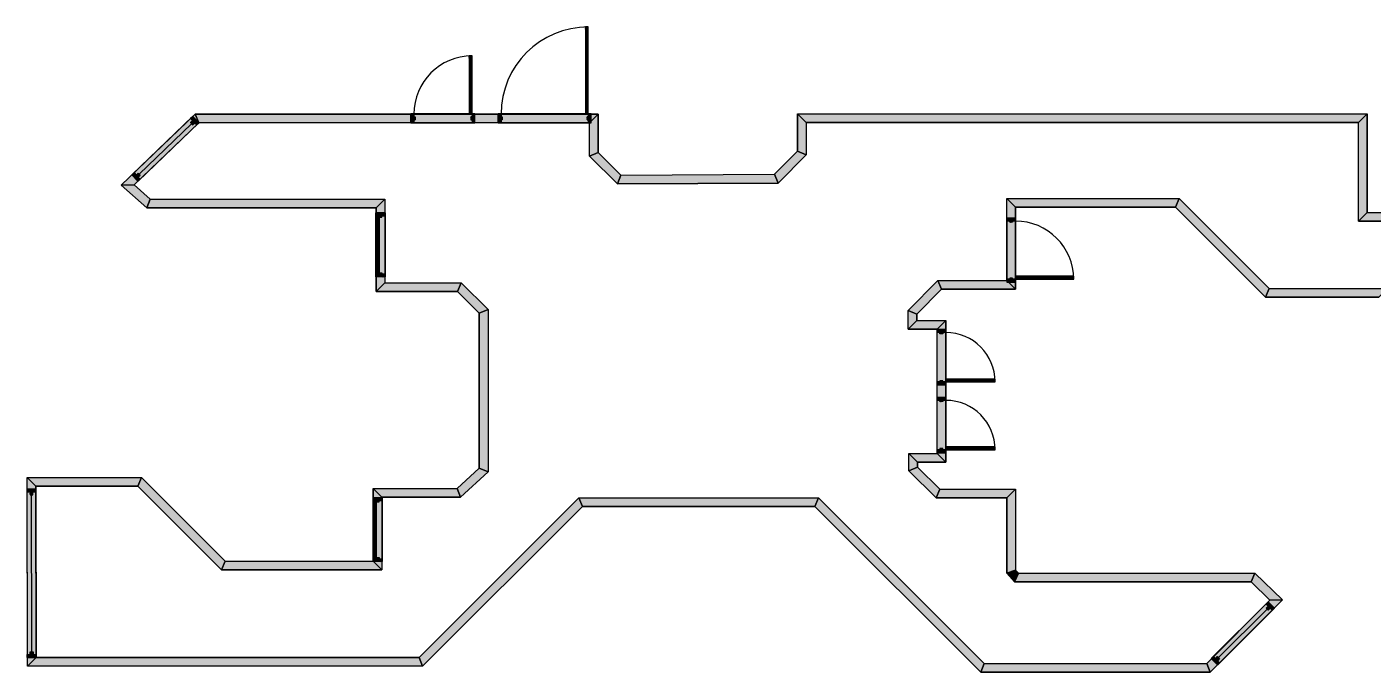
# Model space of a CAD drawing. Extents: x 454 to 49661, y 358 to 15361.
# Drawn here: x 454 to 23611, y 358 to 11459 of the extents above; entities that cross this region are included whole.
import ezdxf

# ---------------------------------------------------------------- set-up
doc = ezdxf.new("R2010")
doc.units = 0
doc.header["$LTSCALE"] = 501.19425
doc.header["$MEASUREMENT"] = 0
doc.layers.add('OBSTACLE', color=7, linetype='CONTINUOUS')
doc.layers.add('WALL', color=7, linetype='CONTINUOUS')
pattern_1 = [(45, (0, 0), (-2.2352, 2.2352), [])]

msp = doc.modelspace()

# ---------------------------------------------------------------- hatches: boundary and pattern name
at = {"layer": 'OBSTACLE'}
h = msp.add_hatch(dxfattribs=at)
h.set_pattern_fill('ANSI31', scale=25.4, style=0)
h.set_pattern_definition(pattern_1)
h.paths.add_polyline_path([(10061, 11459), (10061, 9959), (10111, 9959), (10111, 11459)], flags=0)
h = msp.add_hatch(dxfattribs=at)
h.set_pattern_fill('ANSI31', scale=25.4, style=0)
h.set_pattern_definition(pattern_1)
h.paths.add_polyline_path([(8061, 10959), (8061, 9959), (8111, 9959), (8111, 10959)], flags=0)
h = msp.add_hatch(dxfattribs=at)
h.set_pattern_fill('ANSI31', scale=25.4, style=0)
h.set_pattern_definition(pattern_1)
h.paths.add_polyline_path([(8161, 9809), (8161, 9959), (8111, 9959), (8111, 9909), (8111, 9859), (8111, 9809)], flags=0)
h.paths.add_polyline_path([(7061, 9809), (7061, 9959), (7111, 9959), (7111, 9909), (7111, 9859), (7111, 9809)], flags=0)
h = msp.add_hatch(dxfattribs=at)
h.set_pattern_fill('ANSI31', scale=25.4, style=0)
h.set_pattern_definition(pattern_1)
h.paths.add_polyline_path([(10161, 9809), (10161, 9959), (10111, 9959), (10111, 9909), (10111, 9859), (10111, 9809)], flags=0)
h.paths.add_polyline_path([(8561, 9809), (8561, 9959), (8611, 9959), (8611, 9909), (8611, 9859), (8611, 9809)], flags=0)
h = msp.add_hatch(dxfattribs=at)
h.set_pattern_fill('ANSI31', scale=25.4, style=0)
h.set_pattern_definition(pattern_1)
h.paths.add_polyline_path([(2364, 8803), (2260, 8912), (2296, 8946), (2331, 8910), (2365, 8874), (2400, 8838)], flags=0)
h.paths.add_polyline_path([(3410, 9809), (3307, 9917), (3270, 9883), (3305, 9846), (3340, 9810), (3374, 9774)], flags=0)
h = msp.add_hatch(dxfattribs=at)
h.set_pattern_fill('ANSI31', scale=25.4, style=0)
h.set_pattern_definition(pattern_1)
h.paths.add_polyline_path([(2331, 8910), (2367, 8945), (2401, 8909), (2365, 8874)], flags=0)
h.paths.add_polyline_path([(3305, 9846), (3269, 9812), (3304, 9776), (3340, 9810)], flags=0)
h = msp.add_hatch(dxfattribs=at)
h.set_pattern_fill('ANSI31', scale=25.4, style=0)
h.set_pattern_definition(pattern_1)
h.paths.add_polyline_path([(8111, 9909), (8091, 9909), (8091, 9859), (8111, 9859)], flags=0)
h.paths.add_polyline_path([(7111, 9909), (7131, 9909), (7131, 9859), (7111, 9859)], flags=0)
h = msp.add_hatch(dxfattribs=at)
h.set_pattern_fill('ANSI31', scale=25.4, style=0)
h.set_pattern_definition(pattern_1)
h.paths.add_polyline_path([(10111, 9909), (10091, 9909), (10091, 9859), (10111, 9859)], flags=0)
h.paths.add_polyline_path([(8611, 9909), (8631, 9909), (8631, 9859), (8611, 9859)], flags=0)
h = msp.add_hatch(dxfattribs=at)
h.set_pattern_fill('ANSI31', scale=25.4, style=0)
h.set_pattern_definition(pattern_1)
h.paths.add_polyline_path([(6611, 7158), (6461, 7158), (6461, 7208), (6511, 7208), (6561, 7208), (6611, 7208)], flags=0)
h.paths.add_polyline_path([(6611, 8258), (6461, 8258), (6461, 8208), (6511, 8208), (6561, 8208), (6611, 8208)], flags=0)
h = msp.add_hatch(dxfattribs=at)
h.set_pattern_fill('ANSI31', scale=25.4, style=0)
h.set_pattern_definition(pattern_1)
h.paths.add_polyline_path([(6511, 8208), (6511, 7208), (6461, 7208), (6461, 8208)], flags=0)
h = msp.add_hatch(dxfattribs=at)
h.set_pattern_fill('ANSI31', scale=25.4, style=0)
h.set_pattern_definition(pattern_1)
h.paths.add_polyline_path([(6511, 7208), (6511, 7228), (6561, 7228), (6561, 7208)], flags=0)
h.paths.add_polyline_path([(6511, 8208), (6511, 8188), (6561, 8188), (6561, 8208)], flags=0)
h = msp.add_hatch(dxfattribs=at)
h.set_pattern_fill('ANSI31', scale=25.4, style=0)
h.set_pattern_definition(pattern_1)
h.paths.add_polyline_path([(17311, 7068), (17461, 7068), (17461, 7118), (17411, 7118), (17361, 7118), (17311, 7118)], flags=0)
h.paths.add_polyline_path([(17311, 8168), (17461, 8168), (17461, 8118), (17411, 8118), (17361, 8118), (17311, 8118)], flags=0)
h = msp.add_hatch(dxfattribs=at)
h.set_pattern_fill('ANSI31', scale=25.4, style=0)
h.set_pattern_definition(pattern_1)
h.paths.add_polyline_path([(17411, 7118), (17411, 7138), (17361, 7138), (17361, 7118)], flags=0)
h.paths.add_polyline_path([(17411, 8118), (17411, 8098), (17361, 8098), (17361, 8118)], flags=0)
h = msp.add_hatch(dxfattribs=at)
h.set_pattern_fill('ANSI31', scale=25.4, style=0)
h.set_pattern_definition(pattern_1)
h.paths.add_polyline_path([(18461, 7168), (17461, 7168), (17461, 7118), (18461, 7118)], flags=0)
h = msp.add_hatch(dxfattribs=at)
h.set_pattern_fill('ANSI31', scale=25.4, style=0)
h.set_pattern_definition(pattern_1)
h.paths.add_polyline_path([(16111, 5300), (16261, 5300), (16261, 5350), (16211, 5350), (16161, 5350), (16111, 5350)], flags=0)
h.paths.add_polyline_path([(16111, 6250), (16261, 6250), (16261, 6200), (16211, 6200), (16161, 6200), (16111, 6200)], flags=0)
h = msp.add_hatch(dxfattribs=at)
h.set_pattern_fill('ANSI31', scale=25.4, style=0)
h.set_pattern_definition(pattern_1)
h.paths.add_polyline_path([(16211, 5350), (16211, 5370), (16161, 5370), (16161, 5350)], flags=0)
h.paths.add_polyline_path([(16211, 6200), (16211, 6180), (16161, 6180), (16161, 6200)], flags=0)
h = msp.add_hatch(dxfattribs=at)
h.set_pattern_fill('ANSI31', scale=25.4, style=0)
h.set_pattern_definition(pattern_1)
h.paths.add_polyline_path([(17111, 5400), (16261, 5400), (16261, 5350), (17111, 5350)], flags=0)
h = msp.add_hatch(dxfattribs=at)
h.set_pattern_fill('ANSI31', scale=25.4, style=0)
h.set_pattern_definition(pattern_1)
h.paths.add_polyline_path([(16111, 4133), (16261, 4133), (16261, 4183), (16211, 4183), (16161, 4183), (16111, 4183)], flags=0)
h.paths.add_polyline_path([(16111, 5083), (16261, 5083), (16261, 5033), (16211, 5033), (16161, 5033), (16111, 5033)], flags=0)
h = msp.add_hatch(dxfattribs=at)
h.set_pattern_fill('ANSI31', scale=25.4, style=0)
h.set_pattern_definition(pattern_1)
h.paths.add_polyline_path([(16211, 4183), (16211, 4203), (16161, 4203), (16161, 4183)], flags=0)
h.paths.add_polyline_path([(16211, 5033), (16211, 5013), (16161, 5013), (16161, 5033)], flags=0)
h = msp.add_hatch(dxfattribs=at)
h.set_pattern_fill('ANSI31', scale=25.4, style=0)
h.set_pattern_definition(pattern_1)
h.paths.add_polyline_path([(17111, 4233), (16261, 4233), (16261, 4183), (17111, 4183)], flags=0)
h = msp.add_hatch(dxfattribs=at)
h.set_pattern_fill('ANSI31', scale=25.4, style=0)
h.set_pattern_definition(pattern_1)
h.paths.add_polyline_path([(611, 608), (461, 608), (461, 658), (511, 658), (561, 658), (611, 658)], flags=0)
h.paths.add_polyline_path([(606, 3508), (456, 3508), (457, 3458), (507, 3458), (557, 3458), (607, 3458)], flags=0)
h = msp.add_hatch(dxfattribs=at)
h.set_pattern_fill('ANSI31', scale=25.4, style=0)
h.set_pattern_definition(pattern_1)
h.paths.add_polyline_path([(511, 658), (511, 708), (561, 708), (561, 658)], flags=0)
h.paths.add_polyline_path([(507, 3458), (507, 3408), (557, 3408), (557, 3458)], flags=0)
h = msp.add_hatch(dxfattribs=at)
h.set_pattern_fill('ANSI31', scale=25.4, style=0)
h.set_pattern_definition(pattern_1)
h.paths.add_polyline_path([(6561, 2258), (6411, 2258), (6411, 2308), (6461, 2308), (6511, 2308), (6561, 2308)], flags=0)
h.paths.add_polyline_path([(6561, 3358), (6411, 3358), (6411, 3308), (6461, 3308), (6511, 3308), (6561, 3308)], flags=0)
h = msp.add_hatch(dxfattribs=at)
h.set_pattern_fill('ANSI31', scale=25.4, style=0)
h.set_pattern_definition(pattern_1)
h.paths.add_polyline_path([(6461, 3308), (6461, 2308), (6411, 2308), (6411, 3308)], flags=0)
h = msp.add_hatch(dxfattribs=at)
h.set_pattern_fill('ANSI31', scale=25.4, style=0)
h.set_pattern_definition(pattern_1)
h.paths.add_polyline_path([(6461, 2308), (6461, 2328), (6511, 2328), (6511, 2308)], flags=0)
h.paths.add_polyline_path([(6461, 3308), (6461, 3288), (6511, 3288), (6511, 3308)], flags=0)
h = msp.add_hatch(dxfattribs=at)
h.set_pattern_fill('ANSI31', scale=25.4, style=0)
h.set_pattern_definition(pattern_1)
h.paths.add_polyline_path([(20936, 483), (20830, 589), (20866, 624), (20901, 589), (20936, 554), (20972, 518)], flags=0)
h.paths.add_polyline_path([(21911, 1458), (21805, 1564), (21770, 1529), (21805, 1493), (21841, 1458), (21876, 1423)], flags=0)
h = msp.add_hatch(dxfattribs=at)
h.set_pattern_fill('ANSI31', scale=25.4, style=0)
h.set_pattern_definition(pattern_1)
h.paths.add_polyline_path([(20901, 589), (20936, 624), (20972, 589), (20936, 554)], flags=0)
h.paths.add_polyline_path([(21805, 1493), (21770, 1458), (21805, 1423), (21841, 1458)], flags=0)
at = {"layer": 'WALL'}
for points in [[(2078, 8736), (3350, 9959), (3410, 9809), (2299, 8741)], [(10132, 9809), (3410, 9809), (3350, 9959), (10282, 9959)], [(10132, 9237), (10132, 9809), (10282, 9959), (10282, 9299)], [(13711, 9965), (23511, 9965), (23361, 9815), (13861, 9815)], [(13861, 9815), (13861, 9258), (13711, 9320), (13711, 9965)], [(23361, 8118), (23361, 9815), (23511, 9965), (23511, 8268)], [(10282, 9299), (10673, 8908), (10611, 8758), (10132, 9237)], [(13314, 8923), (13711, 9320), (13861, 9258), (13376, 8773)], [(10673, 8908), (13314, 8923), (13376, 8773), (10611, 8758)], [(2299, 8741), (2576, 8494), (2519, 8344), (2078, 8736)], [(2576, 8494), (6611, 8494), (6461, 8344), (2519, 8344)], [(6611, 8494), (6611, 7058), (6461, 6908), (6461, 8344)], [(17311, 7094), (17311, 8508), (17461, 8358), (17461, 6944)], [(17311, 8508), (20274, 8508), (20211, 8358), (17461, 8358)], [(20274, 8508), (21824, 6958), (21761, 6808), (20211, 8358)], [(23511, 8268), (23812, 8268), (23962, 8118), (23361, 8118)], [(6611, 7058), (7924, 7058), (7861, 6908), (6461, 6908)], [(7924, 7058), (8386, 6595), (8236, 6533), (7861, 6908)], [(15611, 6580), (16125, 7094), (16187, 6944), (15761, 6518)], [(16125, 7094), (17311, 7094), (17461, 6944), (16187, 6944)], [(21824, 6958), (23861, 6958), (23711, 6808), (21761, 6808)], [(8386, 6595), (8386, 3803), (8236, 3869), (8236, 6533)], [(15611, 6258), (15611, 6580), (15761, 6518), (15761, 6408)], [(15761, 6408), (16261, 6408), (16111, 6258), (15611, 6258)], [(16111, 4118), (16111, 6258), (16261, 6408), (16261, 3968)], [(15626, 3821), (15626, 4118), (15776, 3968), (15776, 3884)], [(15626, 4118), (16111, 4118), (16261, 3968), (15776, 3968)], [(456, 3705), (2423, 3708), (2361, 3558), (606, 3555)], [(2423, 3708), (3866, 2265), (3804, 2115), (2361, 3558)], [(7853, 3515), (8236, 3869), (8386, 3803), (7911, 3365)], [(16097, 3358), (15626, 3821), (15776, 3884), (16159, 3508)], [(462, 458), (456, 3705), (606, 3555), (611, 608)], [(6411, 3515), (7853, 3515), (7911, 3365), (6561, 3365)], [(6561, 3365), (6561, 2115), (6411, 2265), (6411, 3515)], [(16159, 3508), (17461, 3508), (17311, 3358), (16097, 3358)], [(17461, 3508), (17461, 2114), (17311, 2058), (17311, 3358)], [(7199, 608), (9949, 3358), (10011, 3208), (7261, 458)], [(9949, 3358), (14074, 3358), (14011, 3208), (10011, 3208)], [(14074, 3358), (16924, 508), (16861, 358), (14011, 3208)], [(3866, 2265), (6411, 2265), (6561, 2115), (3804, 2115)], [(17461, 2114), (17510, 2058), (17441, 1908), (17311, 2058)], [(17510, 2058), (21575, 2058), (21515, 1908), (17441, 1908)], [(21575, 2058), (22053, 1599), (21838, 1597), (21515, 1908)], [(20749, 508), (21838, 1597), (22053, 1599), (20811, 358)], [(7261, 458), (462, 458), (611, 608), (7199, 608)], [(16924, 508), (20749, 508), (20811, 358), (16861, 358)]]:
    msp.add_hatch(color=253, dxfattribs=at).paths.add_polyline_path(points)

# ---------------------------------------------------------------- linework, layer by layer
at = {"layer": 'OBSTACLE', "linetype": 'CONTINUOUS'}
for p, q in [((7061, 9809), (7061, 9959)), ((7061, 9959), (7111, 9959)), ((7061, 9809), (7061, 9959)), ((7111, 9959), (7111, 9909)), ((8161, 9959), (8111, 9959)), ((8111, 9959), (8111, 9909)), ((8161, 9809), (8161, 9959)), ((8161, 9809), (8161, 9959)), ((8561, 9809), (8561, 9959)), ((8561, 9959), (8611, 9959)), ((8561, 9809), (8561, 9959)), ((8611, 9959), (8611, 9909)), ((10161, 9959), (10111, 9959)), ((10111, 9959), (10111, 9909)), ((10161, 9809), (10161, 9959)), ((10161, 9809), (10161, 9959)), ((2384, 8927), (3286, 9794)), ((3307, 9917), (3270, 9883)), ((3270, 9883), (3305, 9846)), ((3410, 9809), (3307, 9917)), ((3410, 9809), (3307, 9917)), ((3340, 9810), (3374, 9774)), ((3374, 9774), (3410, 9809)), ((7111, 9809), (7061, 9809)), ((7111, 9909), (7131, 9909)), ((7111, 9859), (7111, 9809)), ((7131, 9859), (7111, 9859)), ((7131, 9909), (7131, 9859)), ((8111, 9909), (8091, 9909)), ((8091, 9909), (8091, 9859)), ((8091, 9859), (8111, 9859)), ((8111, 9859), (8111, 9809)), ((8111, 9809), (8161, 9809)), ((8611, 9809), (8561, 9809)), ((8611, 9909), (8631, 9909)), ((8611, 9859), (8611, 9809)), ((8631, 9859), (8611, 9859)), ((8631, 9909), (8631, 9859)), ((10111, 9909), (10091, 9909)), ((10091, 9909), (10091, 9859)), ((10091, 9859), (10111, 9859)), ((10111, 9859), (10111, 9809)), ((10111, 9809), (10161, 9809)), ((2260, 8912), (2296, 8946)), ((2364, 8803), (2260, 8912)), ((2364, 8803), (2260, 8912)), ((2296, 8946), (2331, 8910)), ((2400, 8838), (2364, 8803)), ((2365, 8874), (2400, 8838)), ((6611, 8258), (6461, 8258)), ((6461, 8258), (6461, 8208)), ((6611, 8258), (6461, 8258)), ((6461, 8208), (6511, 8208)), ((6511, 8208), (6511, 8188)), ((6511, 8188), (6561, 8188)), ((6561, 8208), (6611, 8208)), ((6561, 8188), (6561, 8208)), ((6611, 8208), (6611, 8258)), ((17311, 8168), (17461, 8168)), ((17311, 8118), (17311, 8168)), ((17311, 8168), (17461, 8168)), ((17361, 8118), (17311, 8118)), ((17361, 8098), (17361, 8118)), ((17461, 8118), (17411, 8118)), ((17411, 8118), (17411, 8098)), ((17461, 8168), (17461, 8118)), ((17411, 8098), (17361, 8098)), ((6461, 7158), (6461, 7208)), ((6461, 7208), (6511, 7208)), ((6511, 7208), (6511, 7228)), ((6511, 7228), (6561, 7228)), ((6561, 7228), (6561, 7208)), ((6561, 7208), (6611, 7208)), ((6611, 7208), (6611, 7158)), ((6611, 7158), (6461, 7158)), ((6611, 7158), (6461, 7158)), ((17361, 7118), (17311, 7118)), ((17311, 7118), (17311, 7068)), ((17311, 7068), (17461, 7068)), ((17311, 7068), (17461, 7068)), ((17411, 7138), (17361, 7138)), ((17361, 7138), (17361, 7118)), ((17411, 7118), (17411, 7138)), ((17461, 7118), (17411, 7118)), ((17461, 7068), (17461, 7118)), ((16111, 6250), (16261, 6250)), ((16111, 6200), (16111, 6250)), ((16111, 6250), (16261, 6250)), ((16161, 6200), (16111, 6200)), ((16161, 6180), (16161, 6200)), ((16211, 6180), (16161, 6180)), ((16261, 6200), (16211, 6200)), ((16211, 6200), (16211, 6180)), ((16261, 6250), (16261, 6200)), ((16161, 5350), (16111, 5350)), ((16111, 5350), (16111, 5300)), ((16211, 5370), (16161, 5370)), ((16161, 5370), (16161, 5350)), ((16211, 5350), (16211, 5370)), ((16261, 5350), (16211, 5350)), ((16261, 5300), (16261, 5350)), ((16111, 5300), (16261, 5300)), ((16111, 5300), (16261, 5300)), ((16111, 5083), (16261, 5083)), ((16111, 5033), (16111, 5083)), ((16111, 5083), (16261, 5083)), ((16161, 5033), (16111, 5033)), ((16161, 5013), (16161, 5033)), ((16211, 5013), (16161, 5013)), ((16261, 5033), (16211, 5033)), ((16211, 5033), (16211, 5013)), ((16261, 5083), (16261, 5033)), ((16161, 4183), (16111, 4183)), ((16111, 4183), (16111, 4133)), ((16211, 4203), (16161, 4203)), ((16161, 4203), (16161, 4183)), ((16211, 4183), (16211, 4203)), ((16261, 4183), (16211, 4183)), ((16261, 4133), (16261, 4183)), ((16111, 4133), (16261, 4133)), ((16111, 4133), (16261, 4133)), ((606, 3508), (456, 3508)), ((456, 3508), (457, 3458)), ((606, 3508), (456, 3508)), ((607, 3458), (606, 3508)), ((457, 3458), (507, 3458)), ((536, 708), (532, 3408)), ((557, 3458), (607, 3458)), ((6561, 3358), (6411, 3358)), ((6411, 3358), (6411, 3308)), ((6561, 3358), (6411, 3358)), ((6411, 3308), (6461, 3308)), ((6461, 3308), (6461, 3288)), ((6461, 3288), (6511, 3288)), ((6511, 3308), (6561, 3308)), ((6511, 3288), (6511, 3308)), ((6561, 3308), (6561, 3358)), ((6461, 2308), (6461, 2328)), ((6461, 2328), (6511, 2328)), ((6511, 2328), (6511, 2308)), ((6411, 2258), (6411, 2308)), ((6411, 2308), (6461, 2308)), ((6561, 2258), (6411, 2258)), ((6561, 2258), (6411, 2258)), ((6511, 2308), (6561, 2308)), ((6561, 2308), (6561, 2258)), ((20954, 607), (21788, 1440)), ((21805, 1564), (21770, 1529)), ((21770, 1529), (21805, 1493)), ((21911, 1458), (21805, 1564)), ((21911, 1458), (21805, 1564)), ((21841, 1458), (21876, 1423)), ((21876, 1423), (21911, 1458)), ((461, 608), (461, 658)), ((461, 658), (511, 658)), ((611, 608), (461, 608)), ((611, 608), (461, 608)), ((561, 658), (611, 658)), ((611, 658), (611, 608)), ((20830, 589), (20866, 624)), ((20936, 483), (20830, 589)), ((20936, 483), (20830, 589)), ((20866, 624), (20901, 589)), ((20936, 554), (20972, 518)), ((20972, 518), (20936, 483))]:
    msp.add_line(p, q, dxfattribs=at)
for points in [[(10061, 11459), (10061, 9959), (10111, 9959), (10111, 11459)], [(8061, 10959), (8061, 9959), (8111, 9959), (8111, 10959)], [(7061, 9806), (8161, 9806), (8161, 9961), (7061, 9961)], [(8561, 9806), (10161, 9806), (10161, 9961), (8561, 9961)], [(2366, 8802), (3412, 9807), (3305, 9919), (2258, 8913)], [(3305, 9846), (3269, 9812), (3304, 9776), (3340, 9810)], [(2331, 8910), (2367, 8945), (2401, 8909), (2365, 8874)], [(6614, 8258), (6614, 7158), (6459, 7158), (6459, 8258)], [(6511, 8208), (6511, 7208), (6461, 7208), (6461, 8208)], [(17309, 8168), (17309, 7068), (17464, 7068), (17464, 8168)], [(18461, 7168), (17461, 7168), (17461, 7118), (18461, 7118)], [(16109, 6250), (16109, 5300), (16264, 5300), (16264, 6250)], [(17111, 5400), (16261, 5400), (16261, 5350), (17111, 5350)], [(16109, 5083), (16109, 4133), (16264, 4133), (16264, 5083)], [(17111, 4233), (16261, 4233), (16261, 4183), (17111, 4183)], [(614, 608), (609, 3508), (454, 3508), (459, 608)], [(507, 3458), (507, 3408), (557, 3408), (557, 3458)], [(6564, 3358), (6564, 2258), (6409, 2258), (6409, 3358)], [(6461, 3308), (6461, 2308), (6411, 2308), (6411, 3308)], [(20938, 481), (21913, 1456), (21804, 1566), (20829, 591)], [(21805, 1493), (21770, 1458), (21805, 1423), (21841, 1458)], [(511, 658), (511, 708), (561, 708), (561, 658)], [(20901, 589), (20936, 624), (20972, 589), (20936, 554)]]:
    msp.add_lwpolyline(points, close=True, dxfattribs=at)
for centre, radius, start, end in [((10111, 9959), 1500, 90, 180), ((8111, 9959), 1000, 90, 180), ((17461, 7118), 1000, 0, 90), ((16261, 5350), 850, 0, 90), ((16261, 4183), 850, 0, 90)]:
    msp.add_arc(centre, radius, start, end, dxfattribs=at)
at = {"layer": 'WALL', "linetype": 'CONTINUOUS'}
for p, q in [((2078, 8736), (3350, 9959)), ((10282, 9959), (3350, 9959)), ((10282, 9299), (10282, 9959)), ((13711, 9965), (23511, 9965)), ((13711, 9965), (13711, 9320)), ((23511, 8268), (23511, 9965)), ((2299, 8741), (3410, 9809)), ((10132, 9809), (3410, 9809)), ((10132, 9237), (10132, 9809)), ((13861, 9815), (23361, 9815)), ((13861, 9815), (13861, 9258)), ((23361, 8118), (23361, 9815)), ((10282, 9299), (10673, 8908)), ((13314, 8923), (13711, 9320)), ((10132, 9237), (10611, 8758)), ((13376, 8773), (13861, 9258)), ((10673, 8908), (13314, 8923)), ((2078, 8736), (2519, 8344)), ((2299, 8741), (2576, 8494)), ((10611, 8758), (13376, 8773)), ((2519, 8344), (6461, 8344)), ((2576, 8494), (6611, 8494)), ((6461, 8344), (6461, 6908)), ((6611, 8494), (6611, 7058)), ((17311, 7094), (17311, 8508)), ((17311, 8508), (20274, 8508)), ((17461, 6944), (17461, 8358)), ((17461, 8358), (20211, 8358)), ((20211, 8358), (21761, 6808)), ((20274, 8508), (21824, 6958)), ((23361, 8118), (23962, 8118)), ((23511, 8268), (23812, 8268)), ((6611, 7058), (7924, 7058)), ((7924, 7058), (8386, 6595)), ((15611, 6580), (16125, 7094)), ((16125, 7094), (17311, 7094)), ((21824, 6958), (23861, 6958)), ((6461, 6908), (7861, 6908)), ((7861, 6908), (8236, 6533)), ((15761, 6518), (16187, 6944)), ((16187, 6944), (17461, 6944)), ((21761, 6808), (23711, 6808)), ((8236, 6533), (8236, 3869)), ((8386, 6595), (8386, 3803)), ((15611, 6258), (15611, 6580)), ((15761, 6408), (15761, 6518)), ((15611, 6258), (16111, 6258)), ((15761, 6408), (16261, 6408)), ((16111, 4118), (16111, 6258)), ((16261, 3968), (16261, 6408)), ((15626, 3821), (15626, 4118)), ((15626, 4118), (16111, 4118)), ((15776, 3884), (15776, 3968)), ((15776, 3968), (16261, 3968)), ((456, 3705), (2423, 3708)), ((2423, 3708), (3866, 2265)), ((7853, 3515), (8236, 3869)), ((7911, 3365), (8386, 3803)), ((16097, 3358), (15626, 3821)), ((16159, 3508), (15776, 3884)), ((462, 458), (456, 3705)), ((606, 3555), (2361, 3558)), ((611, 608), (606, 3555)), ((2361, 3558), (3804, 2115)), ((6411, 3515), (7853, 3515)), ((6411, 3515), (6411, 2265)), ((16159, 3508), (17461, 3508)), ((17461, 3508), (17461, 2114)), ((6561, 3365), (7911, 3365)), ((6561, 3365), (6561, 2115)), ((7199, 608), (9949, 3358)), ((9949, 3358), (14074, 3358)), ((14074, 3358), (16924, 508)), ((16097, 3358), (17311, 3358)), ((17311, 3358), (17311, 2058)), ((7261, 458), (10011, 3208)), ((10011, 3208), (14011, 3208)), ((14011, 3208), (16861, 358)), ((3804, 2115), (6561, 2115)), ((3866, 2265), (6411, 2265)), ((17461, 2114), (17510, 2058)), ((17311, 2058), (17441, 1908)), ((17441, 1908), (21515, 1908)), ((17510, 2058), (21575, 2058)), ((21515, 1908), (21838, 1597)), ((21575, 2058), (22053, 1599)), ((20749, 508), (21838, 1597)), ((20811, 358), (22053, 1599)), ((7199, 608), (611, 608)), ((16924, 508), (20749, 508)), ((7261, 458), (462, 458)), ((16861, 358), (20811, 358))]:
    msp.add_line(p, q, dxfattribs=at)
for points in [[(2078, 8736), (3350, 9959), (3410, 9809), (2299, 8741)], [(10132, 9809), (3410, 9809), (3350, 9959), (10282, 9959)], [(10132, 9237), (10132, 9809), (10282, 9959), (10282, 9299)], [(13711, 9965), (23511, 9965), (23361, 9815), (13861, 9815)], [(13861, 9815), (13861, 9258), (13711, 9320), (13711, 9965)], [(23361, 8118), (23361, 9815), (23511, 9965), (23511, 8268)], [(10282, 9299), (10673, 8908), (10611, 8758), (10132, 9237)], [(13314, 8923), (13711, 9320), (13861, 9258), (13376, 8773)], [(10673, 8908), (13314, 8923), (13376, 8773), (10611, 8758)], [(2299, 8741), (2576, 8494), (2519, 8344), (2078, 8736)], [(2576, 8494), (6611, 8494), (6461, 8344), (2519, 8344)], [(6611, 8494), (6611, 7058), (6461, 6908), (6461, 8344)], [(17311, 7094), (17311, 8508), (17461, 8358), (17461, 6944)], [(17311, 8508), (20274, 8508), (20211, 8358), (17461, 8358)], [(20274, 8508), (21824, 6958), (21761, 6808), (20211, 8358)], [(23511, 8268), (23812, 8268), (23962, 8118), (23361, 8118)], [(6611, 7058), (7924, 7058), (7861, 6908), (6461, 6908)], [(7924, 7058), (8386, 6595), (8236, 6533), (7861, 6908)], [(15611, 6580), (16125, 7094), (16187, 6944), (15761, 6518)], [(16125, 7094), (17311, 7094), (17461, 6944), (16187, 6944)], [(21824, 6958), (23861, 6958), (23711, 6808), (21761, 6808)], [(8386, 6595), (8386, 3803), (8236, 3869), (8236, 6533)], [(15611, 6258), (15611, 6580), (15761, 6518), (15761, 6408)], [(15761, 6408), (16261, 6408), (16111, 6258), (15611, 6258)], [(16111, 4118), (16111, 6258), (16261, 6408), (16261, 3968)], [(15626, 3821), (15626, 4118), (15776, 3968), (15776, 3884)], [(15626, 4118), (16111, 4118), (16261, 3968), (15776, 3968)], [(456, 3705), (2423, 3708), (2361, 3558), (606, 3555)], [(2423, 3708), (3866, 2265), (3804, 2115), (2361, 3558)], [(7853, 3515), (8236, 3869), (8386, 3803), (7911, 3365)], [(16097, 3358), (15626, 3821), (15776, 3884), (16159, 3508)], [(462, 458), (456, 3705), (606, 3555), (611, 608)], [(6411, 3515), (7853, 3515), (7911, 3365), (6561, 3365)], [(6561, 3365), (6561, 2115), (6411, 2265), (6411, 3515)], [(16159, 3508), (17461, 3508), (17311, 3358), (16097, 3358)], [(17461, 3508), (17461, 2114), (17311, 2058), (17311, 3358)], [(7199, 608), (9949, 3358), (10011, 3208), (7261, 458)], [(9949, 3358), (14074, 3358), (14011, 3208), (10011, 3208)], [(14074, 3358), (16924, 508), (16861, 358), (14011, 3208)], [(3866, 2265), (6411, 2265), (6561, 2115), (3804, 2115)], [(17461, 2114), (17510, 2058), (17441, 1908), (17311, 2058)], [(17510, 2058), (21575, 2058), (21515, 1908), (17441, 1908)], [(21575, 2058), (22053, 1599), (21838, 1597), (21515, 1908)], [(20749, 508), (21838, 1597), (22053, 1599), (20811, 358)], [(7261, 458), (462, 458), (611, 608), (7199, 608)], [(16924, 508), (20749, 508), (20811, 358), (16861, 358)]]:
    msp.add_lwpolyline(points, close=True, dxfattribs=at)

doc.saveas('drawing.dxf')
